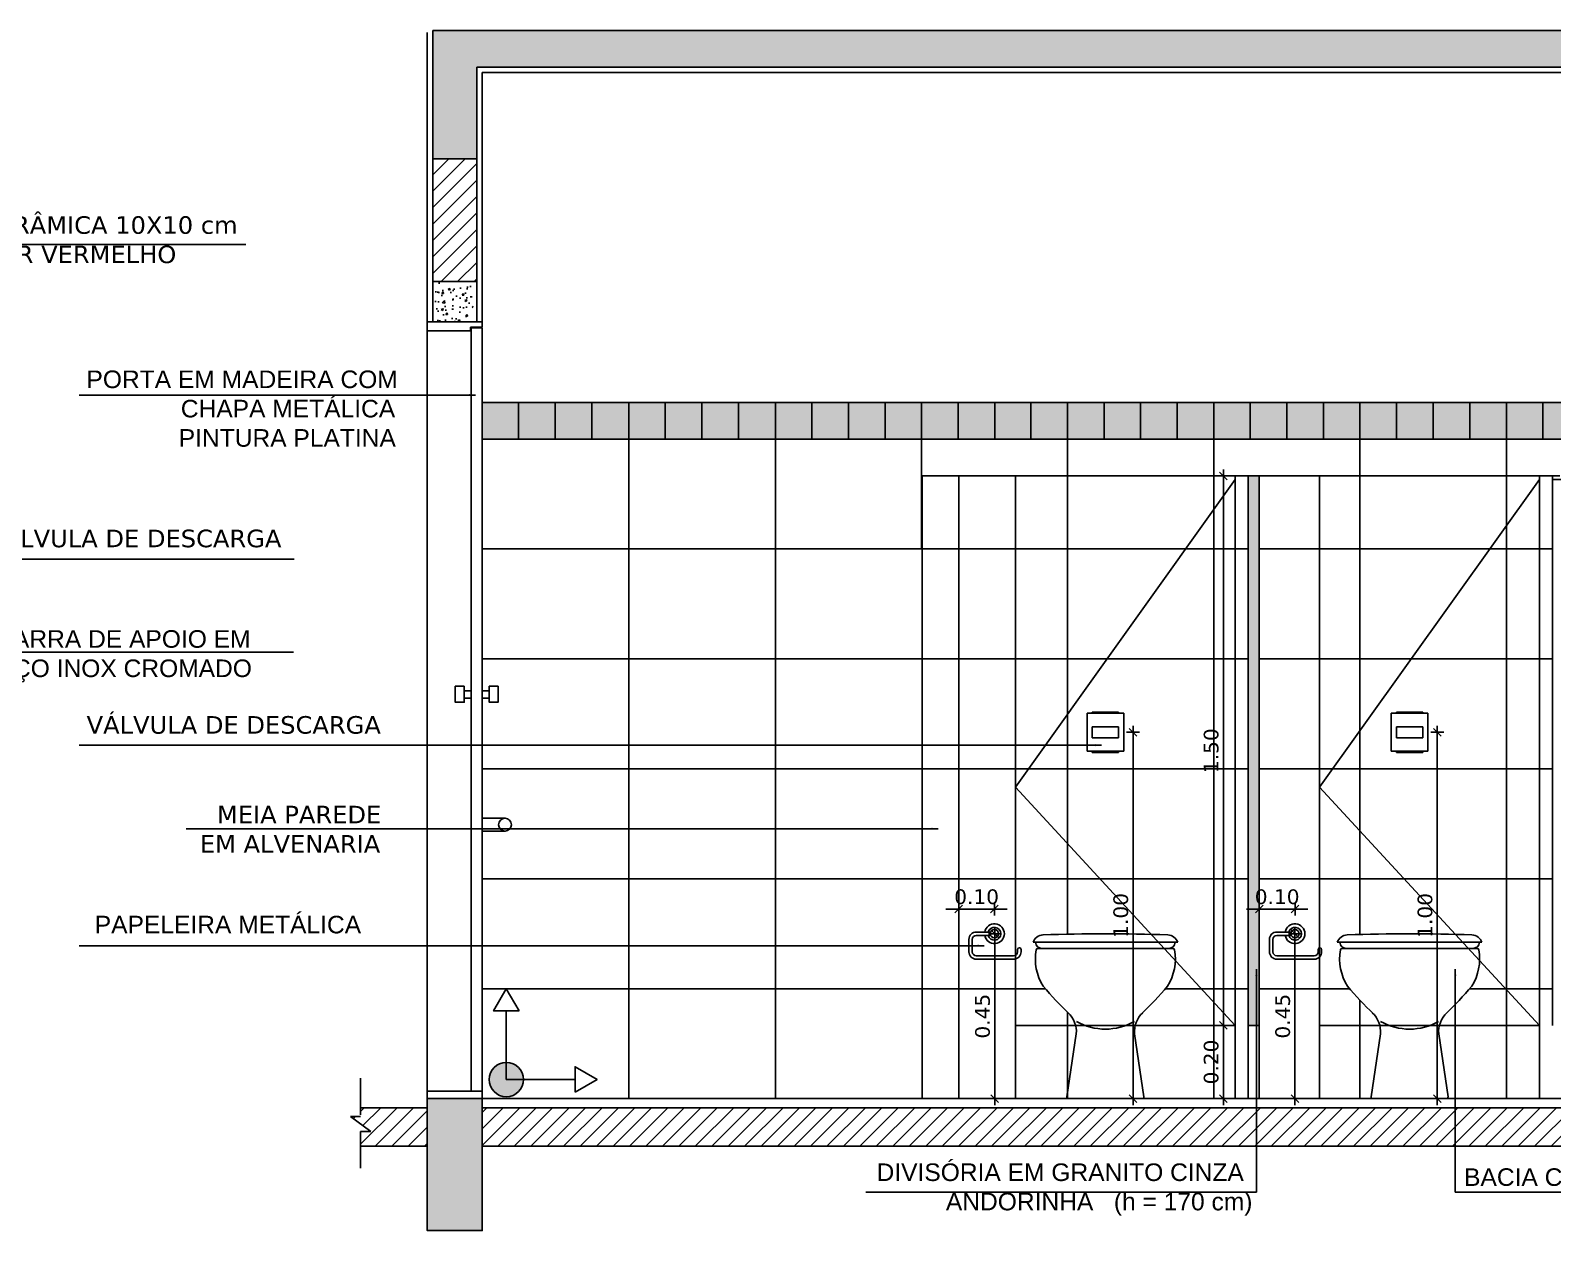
# Model space of a CAD drawing. Extents: x -36 to 357, y 137 to 237.
# Drawn here: x 15.274 to 19.427, y 202.605 to 205.88 of the extents above; entities that cross this region are included whole.
import ezdxf

# ---------------------------------------------------------------- set-up
doc = ezdxf.new("R2010")
doc.units = 0
doc.header["$LTSCALE"] = 0.01
doc.linetypes.add('HIDDEN', pattern=[9.525, 6.35, -3.175])
doc.linetypes.add('TRACEJADO_P', pattern=[0.1875, 0.125, -0.0625])
doc.layers.get('0').update_dxf_attribs({"linetype": 'CONTINUOUS'})
doc.layers.get('DEFPOINTS').update_dxf_attribs({"linetype": 'CONTINUOUS'})
for name, color, linetype in [('01', 1, 'CONTINUOUS'), ('0_HATCH', 1, 'CONTINUOUS'), ('252', 252, 'CONTINUOUS'), ('A-01', 1, 'CONTINUOUS'), ('A-DIV', 3, 'CONTINUOUS'), ('A-HACHURAPARED', 254, 'CONTINUOUS'), ('A-SIMBO', 2, 'CONTINUOUS'), ('AR-CORTE', 1, 'CONTINUOUS'), ('AR-DIV', 3, 'CONTINUOUS'), ('AR-ESQ', 2, 'CONTINUOUS'), ('AR-ID-PIS', 1, 'CONTINUOUS'), ('ARQ-ALV-CORTE', 3, 'CONTINUOUS'), ('ARQ-CTA-1_025', 1, 'CONTINUOUS'), ('ARQ-HTC', 9, 'CONTINUOUS'), ('ARQ-TXT-1_025', 2, 'CONTINUOUS')]:
    doc.layers.add(name, color=color, linetype=linetype)
doc.styles.add('ESC-50-A20', font='arial.ttf', dxfattribs={"height": 0.1})
doc.styles.add('FNDE Texto Cota 0025', font='verdana.ttf', dxfattribs={"height": 0.04})
doc.dimstyles.new('FNDE 1-0025', dxfattribs={"dimscale": 5, "dimtxt": 0.04, "dimasz": 0.0035, "dimexe": 0.15, "dimexo": 0.15, "dimgap": 0.0025, "dimtad": 1, "dimzin": 1, "dimdsep": 46, "dimtxsty": 'FNDE Texto Cota 0025', "dimblk": 'tic', "dimcen": 0.015, "dimdle": 0.15, "dimse1": 1, "dimse2": 1, "dimclrd": 251, "dimclre": 251, "dimclrt": 256, "dimaunit": 1, "dimadec": 3, "dimazin": 0, "dimtfac": 1, "dimtix": 1, "dimtmove": 2, "dimatfit": 3, "dimfxl": 0.15, "dimtvp": 1, "dimtolj": 1, "dimtzin": 0, "dimarcsym": 0})
pattern_1 = [(45, (-32.536324, 206.149745), (-0.02245064, 0.02245064), [])]

# ---------------------------------------------------------------- blocks, each defined once
blk = doc.blocks.new('ind-pis')
at = {"layer": 'AR-ID-PIS'}
h = blk.add_hatch(color=252, dxfattribs=at)
h.dxf.hatch_style = 1
edge = h.paths.add_edge_path()
edge.add_arc((0, 0), 0.05, 0, 360)
for q in [(-0.2, 0), (0, -0.1995)]:
    blk.add_line((0, 0), q, dxfattribs=at)
for points in [[(-0.2, 0.0371), (-0.2642, 0), (-0.2, -0.0371)], [(-0.0371, -0.1995), (0, -0.2638), (0.0371, -0.1995)]]:
    blk.add_lwpolyline(points, close=True, dxfattribs=at)
blk.add_circle((0, 0), 0.05, dxfattribs=at)
blk = doc.blocks.new('tic')
at = {"color": 251}
for p, q in [((-1, 0), (1, 0)), ((0, -1), (0, 1))]:
    blk.add_line(p, q, dxfattribs=at)
blk.add_line((-0.6, -0.6), (0.6, 0.6))
blk = doc.blocks.new('*D307')
at = {"layer": 'ARQ-CTA-1_025', "color": 251, "lineweight": -2}
blk.add_line((18.529, 203.1829), (18.529, 204.6472), dxfattribs=at)
at = {"layer": 'DEFPOINTS', "color": 0}
for p in [(18.2856, 204.6647, -0.0185), (18.529, 204.6647), (18.1168, 203.1654, -0.02)]:
    blk.add_point(p, dxfattribs=at)
at = {"layer": 'ARQ-CTA-1_025', "color": 251, "lineweight": -2, "xscale": 0.0175, "yscale": 0.0175, "zscale": 0.0175}
for p, rotation in [((18.529, 204.6647), 90), ((18.529, 203.1654), 270)]:
    blk.add_blockref('tic', p, dxfattribs=dict(at, rotation=rotation))
at = {"layer": 'ARQ-CTA-1_025', "insert": (18.4957, 203.915), "char_height": 0.04, "attachment_point": 5, "rotation": 90, "style": 'FNDE Texto Cota 0025'}
blk.add_mtext('\\A1;1.50', dxfattribs=at)
blk = doc.blocks.new('*D387')
at = {"layer": 'ARQ-CTA-1_025', "color": 251, "lineweight": -2}
blk.add_line((18.529, 202.9829), (18.529, 203.1479), dxfattribs=at)
at = {"layer": 'DEFPOINTS', "color": 0}
for p in [(18.529, 203.1654), (18.5958, 203.1654, -0.02), (18.5958, 202.9654, -0.02)]:
    blk.add_point(p, dxfattribs=at)
at = {"layer": 'ARQ-CTA-1_025', "color": 251, "lineweight": -2, "xscale": 0.0175, "yscale": 0.0175, "zscale": 0.0175}
for p, rotation in [((18.529, 203.1654), 90), ((18.529, 202.9654), 270)]:
    blk.add_blockref('tic', p, dxfattribs=dict(at, rotation=rotation))
at = {"layer": 'ARQ-CTA-1_025', "insert": (18.4957, 203.0654), "char_height": 0.04, "attachment_point": 5, "rotation": 90, "style": 'FNDE Texto Cota 0025'}
blk.add_mtext('\\A1;0.20', dxfattribs=at)
blk = doc.blocks.new('A$C3F8D7688')
at = {"color": 1, "linetype": 'Continuous'}
for p, q in [((0.1473, 1.052), (0.2473, 1.052)), ((0.1473, 0.948), (0.1473, 1.052)), ((0.1613, 1.055), (0.2333, 1.055)), ((0.1613, 1.052), (0.1613, 1.055)), ((0.2333, 1.052), (0.2333, 1.055)), ((0.2473, 0.948), (0.2473, 1.052)), ((0.1613, 1.015), (0.2333, 1.015)), ((0.1613, 1.015), (0.1613, 0.985)), ((0.2333, 1.015), (0.2333, 0.985)), ((0.1613, 0.985), (0.2333, 0.985)), ((0.1473, 0.948), (0.2473, 0.948)), ((0.1613, 0.948), (0.1613, 0.945)), ((0.1613, 0.945), (0.2333, 0.945)), ((0.2333, 0.948), (0.2333, 0.945))]:
    blk.add_line(p, q, dxfattribs=at)
for points in [[(0.3947, 0.4267, 0), (0, 0.4267, 0)], [(0.3699, 0.4098, 0), (0.0133, 0.4098, 0)], [(0.3814, 0.4098, 0), (0.1973, 0.4098, 0)], [(0.118, 0.1772, 0), (0.0923, 0.0053, 0)], [(0.2767, 0.1772, 0), (0.3023, 0.0053, 0)], [(0.0975, 0, 0), (0.2972, 0, 0)]]:
    blk.add_polyline3d(points, dxfattribs=at)
for centre, radius, start, end in [((0.0283, 0.4168), 0.03, 92.1181, 160.6376), ((0.0248, 0.4278), 0.018, 183.2566, 270), ((0.1973, -4.0505), 4.5005, 87.8332, 92.1668), ((0.3664, 0.4168), 0.03, 19.3588, 87.8587), ((0.3699, 0.4278), 0.018, 270, 356.7462), ((0.1467, 0.3816), 0.1404, 170.0808, 212.2086), ((0.0133, 0.4048), 0.005, 90, 167.9519), ((0.248, 0.3816), 0.1404, 327.7908, 9.9209), ((0.3814, 0.4048), 0.005, 12.0609, 90), ((0.8593, 1.0123), 1.0905, 220.318, 225.7616), ((-0.4647, 1.0123), 1.0905, 314.2384, 319.682), ((0.0481, 0.1825), 0.0701, 355.6828, 47.363), ((0.1973, 0.3482), 0.1585, 240.1419, 299.982), ((0.3466, 0.1825), 0.0701, 132.6374, 184.3231), ((0.0973, 0.005), 0.00501, 176.2385, 271.6272), ((0.2973, 0.005), 0.00502, 268.4971, 3.7395)]:
    blk.add_arc(centre, radius, start, end, dxfattribs=at)
blk = doc.blocks.new('A$C10CE5047')
at = {"layer": '01', "ltscale": 10}
for p, q in [((0.0828, 0.0742), (0.123, 0.0742)), ((0.0828, 0.0649), (0.1221, 0.0649)), ((0.1331, 0.0539), (0.1331, 0.0203)), ((0.1424, 0.055), (0.1424, 0.0184)), ((0, 0.0265), (0, 0.0203)), ((0.0093, 0.0265), (0.0093, 0.0203)), ((0.1221, 0.0093), (0.0203, 0.0093)), ((0.1235, 0), (0.0193, 0))]:
    blk.add_line(p, q, dxfattribs=at)
blk.add_circle((0.0726, 0.0695), 0.0112, dxfattribs=at)
for centre, radius, start, end in [((0.0726, 0.0695), 0.027, 9.9166, 350.0834), ((0.0726, 0.0695), 0.0175, 15.3895, 344.6105), ((0.1221, 0.0539), 0.0203, 0, 90), ((0.1221, 0.0539), 0.011, 0, 90), ((0.0047, 0.0265), 0.00466, 0, 180), ((0.0203, 0.0203), 0.0203, 180, 270), ((0.0203, 0.0203), 0.011, 180, 270), ((0.1221, 0.0203), 0.011, 270, 0), ((0.1221, 0.0203), 0.0203, 270, 0)]:
    blk.add_arc(centre, radius, start, end, dxfattribs=at)
blk = doc.blocks.new('*D422')
at = {"layer": 'ARQ-CTA-1_025', "color": 251, "lineweight": -2}
blk.add_line((17.9053, 202.9829), (17.9053, 203.3979), dxfattribs=at)
at = {"layer": 'DEFPOINTS', "color": 0}
for p in [(17.8278, 203.4154, -0.02), (17.9053, 203.4154), (17.9423, 202.9654, -0.02)]:
    blk.add_point(p, dxfattribs=at)
at = {"layer": 'ARQ-CTA-1_025', "color": 251, "lineweight": -2, "xscale": 0.0175, "yscale": 0.0175, "zscale": 0.0175}
for p, rotation in [((17.9053, 203.4154), 90), ((17.9053, 202.9654), 270)]:
    blk.add_blockref('tic', p, dxfattribs=dict(at, rotation=rotation))
at = {"layer": 'ARQ-CTA-1_025', "insert": (17.872, 203.1904), "char_height": 0.04, "attachment_point": 5, "rotation": 90, "style": 'FNDE Texto Cota 0025'}
blk.add_mtext('\\A1;0.45', dxfattribs=at)
blk = doc.blocks.new('*D423')
at = {"layer": 'ARQ-CTA-1_025', "color": 251, "lineweight": -2}
blk.add_line((18.2824, 202.9829), (18.2824, 203.9479), dxfattribs=at)
at = {"layer": 'DEFPOINTS', "color": 0}
for p in [(18.2824, 203.9654), (18.4769, 203.9654), (18.3362, 202.9654, -0.02)]:
    blk.add_point(p, dxfattribs=at)
at = {"layer": 'ARQ-CTA-1_025', "color": 251, "lineweight": -2, "xscale": 0.0175, "yscale": 0.0175, "zscale": 0.0175}
for p, rotation in [((18.2824, 203.9654), 90), ((18.2824, 202.9654), 270)]:
    blk.add_blockref('tic', p, dxfattribs=dict(at, rotation=rotation))
at = {"layer": 'ARQ-CTA-1_025', "insert": (18.2491, 203.4654), "char_height": 0.04, "attachment_point": 5, "rotation": 90, "style": 'FNDE Texto Cota 0025'}
blk.add_mtext('\\A1;1.00', dxfattribs=at)
blk = doc.blocks.new('*D424')
at = {"layer": 'ARQ-CTA-1_025', "color": 251, "lineweight": -2}
blk.add_line((19.1124, 202.9829), (19.1124, 203.9479), dxfattribs=at)
at = {"layer": 'DEFPOINTS', "color": 0}
for p in [(19.1124, 203.9654), (19.3069, 203.9654), (19.1662, 202.9654, -0.02)]:
    blk.add_point(p, dxfattribs=at)
at = {"layer": 'ARQ-CTA-1_025', "color": 251, "lineweight": -2, "xscale": 0.0175, "yscale": 0.0175, "zscale": 0.0175}
for p, rotation in [((19.1124, 203.9654), 90), ((19.1124, 202.9654), 270)]:
    blk.add_blockref('tic', p, dxfattribs=dict(at, rotation=rotation))
at = {"layer": 'ARQ-CTA-1_025', "insert": (19.0791, 203.4654), "char_height": 0.04, "attachment_point": 5, "rotation": 90, "style": 'FNDE Texto Cota 0025'}
blk.add_mtext('\\A1;1.00', dxfattribs=at)
blk = doc.blocks.new('*D425')
at = {"layer": 'ARQ-CTA-1_025', "color": 251, "lineweight": -2}
for p, q in [((17.7894, 203.4828), (17.7719, 203.4828)), ((17.8069, 203.4828), (17.9043, 203.4828)), ((17.9218, 203.4828), (17.9393, 203.4828))]:
    blk.add_line(p, q, dxfattribs=at)
at = {"layer": 'DEFPOINTS', "color": 0}
for p in [(17.9043, 203.4828), (17.9043, 203.4154, -0.02), (17.8069, 202.9654, -0.02)]:
    blk.add_point(p, dxfattribs=at)
at = {"layer": 'ARQ-CTA-1_025', "color": 251, "lineweight": -2, "xscale": 0.0175, "yscale": 0.0175, "zscale": 0.0175}
blk.add_blockref('tic', (17.8069, 203.4828), dxfattribs=at)
at = {"layer": 'ARQ-CTA-1_025', "color": 251, "lineweight": -2, "xscale": 0.0175, "yscale": 0.0175, "zscale": 0.0175, "rotation": 180}
blk.add_blockref('tic', (17.9043, 203.4828), dxfattribs=at)
at = {"layer": 'ARQ-CTA-1_025', "insert": (17.8556, 203.5161), "char_height": 0.04, "attachment_point": 5, "style": 'FNDE Texto Cota 0025'}
blk.add_mtext('\\A1;0.10', dxfattribs=at)
blk = doc.blocks.new('*D427')
at = {"layer": 'ARQ-CTA-1_025', "color": 251, "lineweight": -2}
blk.add_line((18.7242, 202.9829), (18.7242, 203.3979), dxfattribs=at)
at = {"layer": 'DEFPOINTS', "color": 0}
for p in [(18.7051, 203.4154, -0.02), (18.7242, 203.4154), (18.6077, 202.9654, -0.02)]:
    blk.add_point(p, dxfattribs=at)
at = {"layer": 'ARQ-CTA-1_025', "color": 251, "lineweight": -2, "xscale": 0.0175, "yscale": 0.0175, "zscale": 0.0175}
for p, rotation in [((18.7242, 203.4154), 90), ((18.7242, 202.9654), 270)]:
    blk.add_blockref('tic', p, dxfattribs=dict(at, rotation=rotation))
at = {"layer": 'ARQ-CTA-1_025', "insert": (18.6909, 203.1904), "char_height": 0.04, "attachment_point": 5, "rotation": 90, "style": 'FNDE Texto Cota 0025'}
blk.add_mtext('\\A1;0.45', dxfattribs=at)
blk = doc.blocks.new('*D428')
at = {"layer": 'ARQ-CTA-1_025', "color": 251, "lineweight": -2}
for p, q in [((18.6094, 203.4828), (18.5919, 203.4828)), ((18.6269, 203.4828), (18.7243, 203.4828)), ((18.7418, 203.4828), (18.7593, 203.4828))]:
    blk.add_line(p, q, dxfattribs=at)
at = {"layer": 'DEFPOINTS', "color": 0}
for p in [(18.7243, 203.4828), (18.7243, 203.4154, -0.02), (18.6269, 202.9654, -0.02)]:
    blk.add_point(p, dxfattribs=at)
at = {"layer": 'ARQ-CTA-1_025', "color": 251, "lineweight": -2, "xscale": 0.0175, "yscale": 0.0175, "zscale": 0.0175}
blk.add_blockref('tic', (18.6269, 203.4828), dxfattribs=at)
at = {"layer": 'ARQ-CTA-1_025', "color": 251, "lineweight": -2, "xscale": 0.0175, "yscale": 0.0175, "zscale": 0.0175, "rotation": 180}
blk.add_blockref('tic', (18.7243, 203.4828), dxfattribs=at)
at = {"layer": 'ARQ-CTA-1_025', "insert": (18.6756, 203.5161), "char_height": 0.04, "attachment_point": 5, "style": 'FNDE Texto Cota 0025'}
blk.add_mtext('\\A1;0.10', dxfattribs=at)

msp = doc.modelspace()

# ---------------------------------------------------------------- hatches: boundary and pattern name
at = {"layer": '01'}
h = msp.add_hatch(dxfattribs=at)
h.set_pattern_fill('ANSI31', color=251, scale=0.01)
h.set_pattern_definition(pattern_1)
h.paths.add_polyline_path([(16.4917, 205.5304), (16.3717, 205.5304), (16.3717, 205.1954), (16.4917, 205.1954)])
h = msp.add_hatch(dxfattribs=at)
h.set_pattern_fill('ANSI31', color=251, scale=0.01)
h.set_pattern_definition([(45, (-73.252482, 214.665505), (-0.02245064, 0.02245064), [])])
h.paths.add_polyline_path([(16.3567, 202.9405), (16.1752, 202.9405), (16.1752, 202.9168), (16.1476, 202.9168), (16.2028, 202.8758), (16.1752, 202.8758), (16.1752, 202.8356), (16.3567, 202.8356)])
h = msp.add_hatch(dxfattribs=at)
h.set_pattern_fill('ANSI31', color=251, scale=0.01)
h.set_pattern_definition(pattern_1)
h.paths.add_polyline_path([(20.9567, 202.9404), (16.5067, 202.9404), (16.5067, 202.8356), (20.9567, 202.8356)])
at = {"layer": '0_HATCH'}
msp.add_hatch(color=10, dxfattribs=at).paths.add_polyline_path([(20.9567, 204.8654), (16.5067, 204.8654), (16.5067, 204.7654), (20.9567, 204.7654)])
h = msp.add_hatch(color=251, dxfattribs=at)
h.dxf.hatch_style = 2
h.paths.add_polyline_path([(18.6269, 204.6647), (18.5969, 204.6647), (18.5969, 203.1654), (18.6269, 203.1654)])
at = {"layer": 'ARQ-HTC'}
h = msp.add_hatch(dxfattribs=at)
h.set_pattern_fill('AR-CONC', color=251, scale=0.001, style=0)
h.set_pattern_definition([(50, (1.10704, -6.5802), (0.18218467, -0.01593909), [0.01905, -0.20955]), (355, (1.10704, -6.5802), (-0.03524342, 0.19105685), [0.01524, -0.16764058]), (100.45144, (1.12223, -6.58152), (0.14694125, 0.17511775), [0.01619001, -0.17809024]), (46.1842, (1.10704, -6.5294), (0.27107904, -0.04204233), [0.028575, -0.314325]), (96.63556, (1.12963, -6.5329), (0.23740413, 0.24742612), [0.02428502, -0.2671356]), (351.18415, (1.10704, -6.5294), (0.23740413, 0.24742612), [0.02285997, -0.25145973]), (21, (1.13244, -6.5421), (0.15161439, -0.1022652), [0.01905, -0.20955]), (326, (1.13244, -6.5421), (0.06180203, 0.18418797), [0.01524, -0.16764]), (71.451445, (1.14508, -6.55062), (0.21341642, 0.08192277), [0.01619001, -0.17808994]), (37.5, (1.107043, -6.580194), (0.003088603, 0.084555039), [0, -0.165608, 0, -0.17018, 0, -0.168275]), (7.5, (1.10704, -6.58019), (0.066819663, 0.100180575), [0, -0.097028, 0, -0.161798, 0, -0.064135]), (327.5, (1.0504, -6.580194), (0.135590595, -0.005728744), [0, -0.0635, 0, -0.19812, 0, -0.26289]), (317.5, (1.025, -6.58019), (0.14812918, 0.02542649), [0, -0.08255, 0, -0.131572, 0, -0.18669])])
h.paths.add_polyline_path([(21.0917, 205.8804), (16.3717, 205.8804), (16.3717, 205.5304), (16.4917, 205.5304), (16.4917, 205.7804), (20.9717, 205.7804), (20.9717, 205.5304), (21.0917, 205.5304)])
h = msp.add_hatch(dxfattribs=at)
h.set_pattern_fill('AR-CONC', color=251, scale=0.0003, style=0)
h.set_pattern_definition([(50, (12.8091, 205.08188), (0.0546554, -0.0047817), [0.005715, -0.062865]), (355, (12.8091, 205.08188), (-0.01057285, 0.057317), [0.004572, -0.050292]), (100.451, (12.813653, 205.08148), (0.04408275, 0.052535), [0.004857, -0.053427]), (46.1842, (12.8091, 205.09712), (0.0813237, -0.0126127), [0.0085725, -0.0942975]), (96.6356, (12.815875, 205.09607), (0.0712213, 0.0742277), [0.0072855, -0.0801405]), (351.184, (12.8091, 205.09712), (0.0712214, 0.0742275), [0.006858, -0.075438]), (21, (12.81672, 205.09331), (0.04548446, -0.03067966), [0.005715, -0.062865]), (326, (12.81672, 205.09331), (0.0185406, 0.0552564), [0.004572, -0.050292]), (71.4514, (12.82051, 205.09075), (0.06402495, 0.02457686), [0.004857, -0.053427]), (37.5, (12.809098, 205.081878), (0.00092658, 0.02536651), [0, -0.0496824, 0, -0.051054, 0, -0.0504825]), (7.5, (12.809098, 205.081878), (0.0200459, 0.03005417), [0, -0.0291084, 0, -0.0485394, 0, -0.0192405]), (327.5, (12.792106, 205.081878), (0.04067718, -0.00171862), [0, -0.01905, 0, -0.059436, 0, -0.078867]), (317.5, (12.784486, 205.08188), (0.04443875, 0.00762795), [0, -0.024765, 0, -0.0394716, 0, -0.056007])])
h.paths.add_polyline_path([(16.3717, 205.1954), (16.4822, 205.1954), (16.4822, 205.0854), (16.3717, 205.0854)])
h = msp.add_hatch(dxfattribs=at)
h.set_pattern_fill('AR-CONC', color=251, scale=0.001, style=0)
h.set_pattern_definition([(50, (-32.53632, 206.14974), (0.18218467, -0.0159391), [0.01905, -0.20955]), (355, (-32.53632, 206.14974), (-0.0352434, 0.19105685), [0.01524, -0.1676406]), (100.45144, (-32.52114, 206.14842), (0.14694125, 0.17511775), [0.01619, -0.17809024]), (46.1842, (-32.53632, 206.20054), (0.271079, -0.0420423), [0.028575, -0.314325]), (96.63556, (-32.51373, 206.19704), (0.2374041, 0.2474261), [0.024285, -0.2671356]), (351.18415, (-32.53632, 206.20054), (0.2374041, 0.2474261), [0.02286, -0.2514597]), (21, (-32.51092, 206.18784), (0.1516144, -0.1022652), [0.01905, -0.20955]), (326, (-32.51092, 206.18784), (0.061802, 0.18418797), [0.01524, -0.16764]), (71.45144, (-32.49829, 206.17932), (0.2134164, 0.08192277), [0.01619, -0.17808994]), (37.5, (-32.536324, 206.149745), (0.0030886, 0.08455504), [0, -0.165608, 0, -0.17018, 0, -0.168275]), (7.5, (-32.53632, 206.149745), (0.06681966, 0.10018057), [0, -0.097028, 0, -0.161798, 0, -0.064135]), (327.5, (-32.592966, 206.149745), (0.135590595, -0.00572874), [0, -0.0635, 0, -0.19812, 0, -0.26289]), (317.5, (-32.61837, 206.14974), (0.14812918, 0.0254265), [0, -0.08255, 0, -0.131572, 0, -0.18669])])
h.paths.add_polyline_path([(21.1067, 202.9654), (20.9567, 202.9654), (20.9567, 202.6054), (21.1067, 202.6054)])
h.paths.add_polyline_path([(16.5067, 202.9654), (16.3567, 202.9654), (16.3567, 202.6054), (16.5067, 202.6054)])

# ---------------------------------------------------------------- linework, layer by layer
at = {"layer": '01'}
for p, q in [((16.3567, 205.8749), (16.3567, 202.9654)), ((16.5067, 205.0854, -2.4966), (16.5067, 205.7654, 0.1014)), ((16.5067, 205.7654, 0.1014), (20.9567, 205.7654, 0.1387))]:
    msp.add_line(p, q, dxfattribs=at)
at = {"layer": '01', "color": 2, "linetype": 'HIDDEN', "ltscale": 0.5}
msp.add_line((19.391, 204.6647, -0.0185), (19.4269, 204.6647, -0.0185), dxfattribs=at)
at = {"layer": '252', "color": 251}
for p, q in [((16.5067, 204.8654), (20.9567, 204.8654)), ((16.6058, 204.7642, 0.0039), (16.6058, 204.8642, 0.0039)), ((16.7058, 204.7642, 0.0039), (16.7058, 204.8642, 0.0039)), ((16.8058, 204.7642, 0.0039), (16.8058, 204.8642, 0.0039)), ((16.9067, 202.9654, 0.0194), (16.9067, 204.8654, -2.2537)), ((17.0058, 204.7642, 0.0039), (17.0058, 204.8642, 0.0039)), ((17.1058, 204.7642, 0.0039), (17.1058, 204.8642, 0.0039)), ((17.2058, 204.7642, 0.0039), (17.2058, 204.8642, 0.0039)), ((17.3067, 202.9654, 0.0194), (17.3067, 204.8654, -2.2537)), ((17.4058, 204.7642, 0.0039), (17.4058, 204.8654, 0.0039)), ((17.5058, 204.7642, 0.0039), (17.5058, 204.8654, 0.0039)), ((17.6058, 204.7642, 0.0039), (17.6058, 204.8654, 0.0039)), ((17.7049, 204.4654, 2.2615), (17.7049, 204.8654, 2.2615)), ((17.8049, 204.7654, 2.2615), (17.8049, 204.8654, 2.2615)), ((17.9049, 204.7654, 2.2615), (17.9049, 204.8654, 2.2615)), ((18.004, 204.7654, 4.5191), (18.004, 204.8654, 4.5191)), ((18.104, 203.4142, -3.9934), (18.104, 204.8654, 4.5191)), ((18.204, 204.7654, 4.5191), (18.204, 204.8654, 4.5191)), ((18.3031, 204.7654, 6.7767), (18.3031, 204.8654, 6.7767)), ((18.4031, 204.7654, 6.7767), (18.4031, 204.8654, 6.7767)), ((18.5031, 202.9654, -4.3685), (18.5031, 204.8654, 6.7767)), ((18.6022, 204.7654, 9.0343), (18.6022, 204.8654, 9.0343)), ((18.7022, 204.7654, 9.0343), (18.7022, 204.8654, 9.0343)), ((18.8022, 204.7654, 9.0343), (18.8022, 204.8654, 9.0343)), ((18.9013, 203.4134, 2.7743), (18.9013, 204.8654, 11.2919)), ((19.0013, 204.7654, 11.2919), (19.0013, 204.8654, 11.2919)), ((19.1013, 204.7654, 11.2919), (19.1013, 204.8654, 11.2919)), ((19.2013, 204.7654, 11.2919), (19.2013, 204.8654, 11.2919)), ((19.3013, 202.9654, 0.1467), (19.3013, 204.8654, 11.2919)), ((19.4003, 204.7654, 13.5495), (19.4003, 204.8654, 13.5495)), ((16.5067, 204.7654), (20.9567, 204.7654)), ((16.5067, 204.4654, -0.0593), (18.5969, 204.4654, -0.0314)), ((18.6269, 204.4654, -0.031), (19.4269, 204.4654, -0.0204)), ((16.5067, 204.1654, -0.0593), (18.5969, 204.1654, -0.0314)), ((18.6269, 204.1654, -0.031), (19.4269, 204.1654, -0.0204)), ((16.5067, 203.8654, -0.0593), (18.5969, 203.8654, -0.0314)), ((18.6269, 203.8654, -0.031), (19.4269, 203.8654, -0.0204)), ((16.5067, 203.5654, -0.0593), (18.5969, 203.5654, -0.0314)), ((18.6269, 203.5654, -0.031), (19.4269, 203.5654, -0.0204)), ((16.5067, 203.2654, -0.0593), (18.0433, 203.2654, -0.0388)), ((18.3706, 203.2654, -0.0344), (18.5969, 203.2654, -0.0314)), ((18.6269, 203.2654, -0.031), (18.8733, 203.2654, -0.0277)), ((18.9013, 202.9654, 0.1467), (18.9013, 203.2342, 1.7237)), ((19.2006, 203.2654, -0.0234), (19.4269, 203.2654, -0.0204)), ((18.104, 202.9654, -6.6261), (18.104, 203.2006, -5.2463))]:
    msp.add_line(p, q, dxfattribs=at)
at = {"layer": 'A-01'}
for q in [(19.4469, 204.6647, -0.0185), (19.4269, 204.6547, 0.0015)]:
    msp.add_line((19.4269, 204.6647, -0.0185), q, dxfattribs=at)
at = {"layer": 'A-DIV', "color": 5}
for q in [(19.4569, 204.6547, -0.0185), (19.4269, 203.1654, -0.02)]:
    msp.add_line((19.4269, 204.6547, -0.0185), q, dxfattribs=at)
at = {"layer": 'A-HACHURAPARED', "color": 2, "linetype": 'HIDDEN', "ltscale": 30}
for p, q in [((17.9614, 204.6647, -0.0185), (17.8069, 204.6647, -0.0185)), ((17.9614, 204.6647, -0.0185), (17.9614, 202.9654, -0.02)), ((18.5614, 204.6647, -0.0185), (18.791, 204.6647, -0.0185)), ((18.5614, 204.6647, -0.0185), (18.5614, 202.9654, -0.02)), ((18.7914, 204.6647, -0.0185), (18.7914, 202.9654, -0.02)), ((19.3914, 204.6647, -0.0185), (19.3914, 202.9654, -0.02))]:
    msp.add_line(p, q, dxfattribs=at)
at = {"layer": 'A-HACHURAPARED', "color": 1, "linetype": 'HIDDEN', "ltscale": 30}
for p, q in [((17.9614, 204.6647, -0.0185), (18.5614, 204.6647, -0.0185)), ((18.7914, 204.6647, -0.0185), (19.3914, 204.6647, -0.0185)), ((17.9614, 203.1654, -0.02), (18.5614, 203.1654, -0.02)), ((18.7914, 203.1654, -0.02), (19.3914, 203.1654, -0.02))]:
    msp.add_line(p, q, dxfattribs=at)
at = {"layer": 'A-HACHURAPARED', "color": 252, "linetype": 'HIDDEN', "ltscale": 30}
for p, q in [((17.9614, 203.815, -0.0192), (18.5614, 204.6547, -0.0185)), ((18.7914, 203.815, -0.0192), (19.3914, 204.6547, -0.0185)), ((18.5614, 203.1654, -0.02), (17.9614, 203.815, -0.0192)), ((19.3914, 203.1654, -0.02), (18.7914, 203.815, -0.0192))]:
    msp.add_line(p, q, dxfattribs=at)
at = {"layer": 'A-SIMBO', "color": 2, "linetype": 'TRACEJADO_P', "elevation": -0.1233}
msp.add_lwpolyline([(16.1752, 203.0214), (16.1752, 202.9168), (16.1476, 202.9168), (16.2028, 202.8758), (16.1752, 202.8758), (16.1752, 202.7229)], dxfattribs=at)
at = {"layer": 'AR-CORTE'}
for p, q in [((16.5692, 203.7304, -0.02), (16.5067, 203.7304, -0.02)), ((16.5692, 203.6954, -0.02), (16.5067, 203.6954, -0.02))]:
    msp.add_line(p, q, dxfattribs=at)
at = {"layer": 'AR-CORTE', "color": 2}
msp.add_line((16.5067, 202.9654, -0.0593), (20.9531, 202.9654), dxfattribs=at)
at = {"layer": 'AR-CORTE'}
msp.add_circle((16.5692, 203.7129, -0.02), 0.0175, dxfattribs=at)
at = {"layer": 'AR-DIV'}
for p, q in [((18.5969, 204.6647, -0.0185), (18.5969, 202.9654, -0.02)), ((18.6269, 204.6647, -0.0185), (18.6269, 202.9654, -0.02)), ((18.6269, 203.1654, -0.02), (18.5969, 203.1654, -0.02))]:
    msp.add_line(p, q, dxfattribs=at)
at = {"layer": 'AR-ESQ', "color": 2}
for p, q in [((16.3567, 205.0854, -2.4966), (16.3567, 205.0604, -2.4966)), ((16.4747, 205.0604, -2.4966), (16.3567, 205.0604, -2.4966)), ((16.4747, 205.0704, -2.4966), (16.4747, 205.0604, -2.4966)), ((16.4747, 205.0704, -2.4966), (16.5067, 205.0704, -2.4966)), ((16.5067, 205.0684, -2.4966), (16.4767, 205.0684, -2.4966)), ((16.4767, 202.9854), (16.4767, 205.0684, -2.4966)), ((16.5067, 205.0854, -2.4966), (16.5067, 205.0704, -2.4966)), ((16.5067, 202.9816), (16.5067, 205.0684, -2.4966))]:
    msp.add_line(p, q, dxfattribs=at)
at = {"layer": 'AR-ESQ'}
msp.add_line((16.3567, 205.0854, -2.4966), (16.5067, 205.0854, -2.4966), dxfattribs=at)
at = {"layer": 'AR-ESQ', "color": 1}
for p, q in [((16.4576, 204.0787), (16.4767, 204.0787)), ((16.5258, 204.0787), (16.5067, 204.0787)), ((16.4576, 204.0587), (16.4767, 204.0587)), ((16.5258, 204.0587), (16.5067, 204.0587))]:
    msp.add_line(p, q, dxfattribs=at)
for points in [[(16.4576, 204.0908), (16.4334, 204.0908), (16.4334, 204.0471), (16.4576, 204.0471)], [(16.5258, 204.0908), (16.55, 204.0908), (16.55, 204.0471), (16.5258, 204.0471)]]:
    msp.add_lwpolyline(points, close=True, dxfattribs=at)
at = {"layer": 'AR-ESQ', "color": 2}
msp.add_lwpolyline([(16.5067, 202.9654), (16.3567, 202.9654), (16.3567, 202.9854), (16.5067, 202.9854)], close=True, dxfattribs=at)
at = {"layer": 'ARQ-ALV-CORTE'}
for p, q in [((16.3717, 205.5304, -1.0086), (16.3717, 205.8804, -1.0086)), ((20.9717, 205.7804, 0.0986), (16.4917, 205.7804, -1.0086)), ((16.4917, 205.7804, -1.0086), (16.4917, 205.5304, -1.0086)), ((16.5417, 205.7804, 0.1014), (16.5417, 205.7804, 0.1014)), ((16.3717, 205.5304, -1.0698), (16.3717, 205.0854, -3.1565)), ((16.4917, 205.5304, 0.0612), (16.3717, 205.5304, -1.0086)), ((16.4917, 205.5304, -1.0698), (16.4917, 205.0854, -3.1565)), ((17.7069, 204.6647, 0.0015), (17.8069, 204.6647, -0.0185)), ((17.7069, 204.6647, -0.0185), (17.7069, 202.9654, -0.02)), ((17.8069, 204.6647, -0.0185), (17.8069, 202.9654, -0.02)), ((16.1752, 202.9405), (16.3567, 202.9405)), ((16.5067, 202.9404), (20.9567, 202.9404)), ((16.1752, 202.8356), (16.3567, 202.8356)), ((16.5067, 202.8356), (20.9567, 202.8356))]:
    msp.add_line(p, q, dxfattribs=at)
at = {"layer": 'ARQ-ALV-CORTE', "elevation": 0.0612}
msp.add_lwpolyline([(16.3717, 205.8804), (21.0917, 205.8804)], dxfattribs=at)
at = {"layer": 'ARQ-ALV-CORTE'}
for points in [[(16.4917, 205.0854), (16.3717, 205.0854), (16.3717, 205.1954), (16.4917, 205.1954)], [(16.3567, 202.9654), (16.5067, 202.9654), (16.5067, 202.6054), (16.3567, 202.6054)]]:
    msp.add_lwpolyline(points, close=True, dxfattribs=at)

# ---------------------------------------------------------------- block references
at = {"color": 1}
for p in [(18.0096, 202.9654, -0.02), (18.8396, 202.9654, -0.02)]:
    msp.add_blockref('A$C3F8D7688', p, dxfattribs=at)
at = {"layer": '01', "ltscale": 10, "xscale": -1}
for p in [(17.9769, 203.3459, -0.02), (18.7969, 203.3459, -0.02)]:
    msp.add_blockref('A$C10CE5047', p, dxfattribs=at)
at = {"layer": 'AR-ID-PIS', "xscale": 0.937324063921778, "yscale": 0.937324063921778, "zscale": 0.937324063921778, "rotation": 180}
msp.add_blockref('ind-pis', (16.5726, 203.0176, 0.042), dxfattribs=at)

# ---------------------------------------------------------------- texts
at = {"layer": 'ARQ-TXT-1_025', "char_height": 0.048, "attachment_point": 1, "style": 'ESC-50-A20'}
for s, width, insert in [('{\\fVerdana|b0|i0|c0|p34;CERÂMICA 10X10 cm COR VERMELHO}', 0.766218, (15.139, 205.3734, -0.0001)), ('{\\fVerdana|b0|i0|c0|p34;VÁLVULA DE DESCARGA}', 8.528178, (15.1562, 204.5181)), ('{\\fVerdana|b0|i0|c0|p34;VÁLVULA DE DESCARGA}', 0.872317, (15.4275, 204.0093, 0.022)), ('\\pi0.090515;{\\fVerdana|b0|i0|c0|p34;MEIA PAREDE \\P\\pi0.043708;EM ALVENARIA}', 0.539117, (15.6927, 203.7646, -0.0374))]:
    msp.add_mtext_dynamic_manual_height_columns(s, width=width, gutter_width=0.5, heights=[0], dxfattribs=dict(at, insert=insert))
for s, insert, width in [('\\pi0.050125;PORTA EM MADEIRA COM \\P\\pi0.30754;CHAPA METÁLICA \\P\\pi0.30194;PINTURA PLATINA', (15.377, 204.9524), 0.979677), ('BARRA DE APOIO EM AÇO INOX CROMADO', (15.1819, 204.2438), 0.816833), ('PAPELEIRA METÁLICA', (15.4498, 203.4644, -0.0374), 0.760251), ('\\pi0.078926;DIVISÓRIA EM GRANITO CINZA \\P\\pi0.26808;ANDORINHA   (h = 170 cm)', (17.5037, 202.7886, -0.0374), 1.115356), ('BACIA CONVENCIONAL', (19.1856, 202.7753, 0.0415), 0.797272)]:
    msp.add_mtext(s, dxfattribs=dict(at, insert=insert, width=width))

# ---------------------------------------------------------------- dimensions: what is measured, and where the dimension line sits
at = {"layer": 'ARQ-CTA-1_025'}
for base, p1, p2, picture, middle in [((18.529, 204.6647), (18.1168, 203.1654, -0.02), (18.2856, 204.6647, -0.0185), '*D307', (18.4957, 203.915)), ((18.2824, 203.9654), (18.3362, 202.9654, -0.02), (18.4769, 203.9654), '*D423', (18.2491, 203.4654)), ((19.1124, 203.9654), (19.1662, 202.9654, -0.02), (19.3069, 203.9654), '*D424', (19.0791, 203.4654)), ((17.9053, 203.4154), (17.9423, 202.9654, -0.02), (17.8278, 203.4154, -0.02), '*D422', (17.872, 203.1904)), ((18.7242, 203.4154), (18.6077, 202.9654, -0.02), (18.7051, 203.4154, -0.02), '*D427', (18.6909, 203.1904)), ((18.529, 203.1654), (18.5958, 202.9654, -0.02), (18.5958, 203.1654, -0.02), '*D387', (18.4957, 203.0654))]:
    dim = msp.add_linear_dim(base=base, p1=p1, p2=p2, angle=90, dimstyle='FNDE 1-0025', dxfattribs=at)
    dim.commit()
    dim.dimension.update_dxf_attribs({"geometry": picture, "text_midpoint": middle})
for base, p1, p2, picture, middle in [((17.9043, 203.4828), (17.8069, 202.9654, -0.02), (17.9043, 203.4154, -0.02), '*D425', (17.8556, 203.5161)), ((18.7243, 203.4828), (18.6269, 202.9654, -0.02), (18.7243, 203.4154, -0.02), '*D428', (18.6756, 203.5161))]:
    dim = msp.add_linear_dim(base=base, p1=p1, p2=p2, dimstyle='FNDE 1-0025', dxfattribs=at)
    dim.commit()
    dim.dimension.update_dxf_attribs({"geometry": picture, "text_midpoint": middle})

# ---------------------------------------------------------------- leaders
at = {"layer": '01', "color": 3, "ltscale": 10}
for points in [[(14.8377, 205.2963, -0.0374), (15.8621, 205.2963, -0.0374)], [(16.4882, 204.8852, -0.0374), (15.4069, 204.8852, -0.0374)], [(14.8818, 204.4375, -0.0593), (15.9942, 204.4375, -0.0593)], [(14.8793, 204.184, -0.0593), (15.9917, 204.184, -0.0593)], [(18.1964, 203.93, -0.0374), (15.4069, 203.93, -0.0374)], [(17.7504, 203.7018, -0.0374), (15.6987, 203.7018, -0.0374)], [(17.8761, 203.3827, -0.0374), (15.4069, 203.3827, -0.0374)], [(18.6191, 203.3189, 0), (18.6191, 202.7102, 0), (17.5535, 202.7102, 0)], [(19.1614, 203.3189, 0), (19.1614, 202.7102, 0), (19.9584, 202.7102, 0)]]:
    msp.add_leader(points, dimstyle='FNDE 1-0025', override={"dimtad": 0, "dimlfac": 100, "dimclrd": 252, "dimclre": 252}, dxfattribs=at)

doc.saveas('drawing.dxf')
